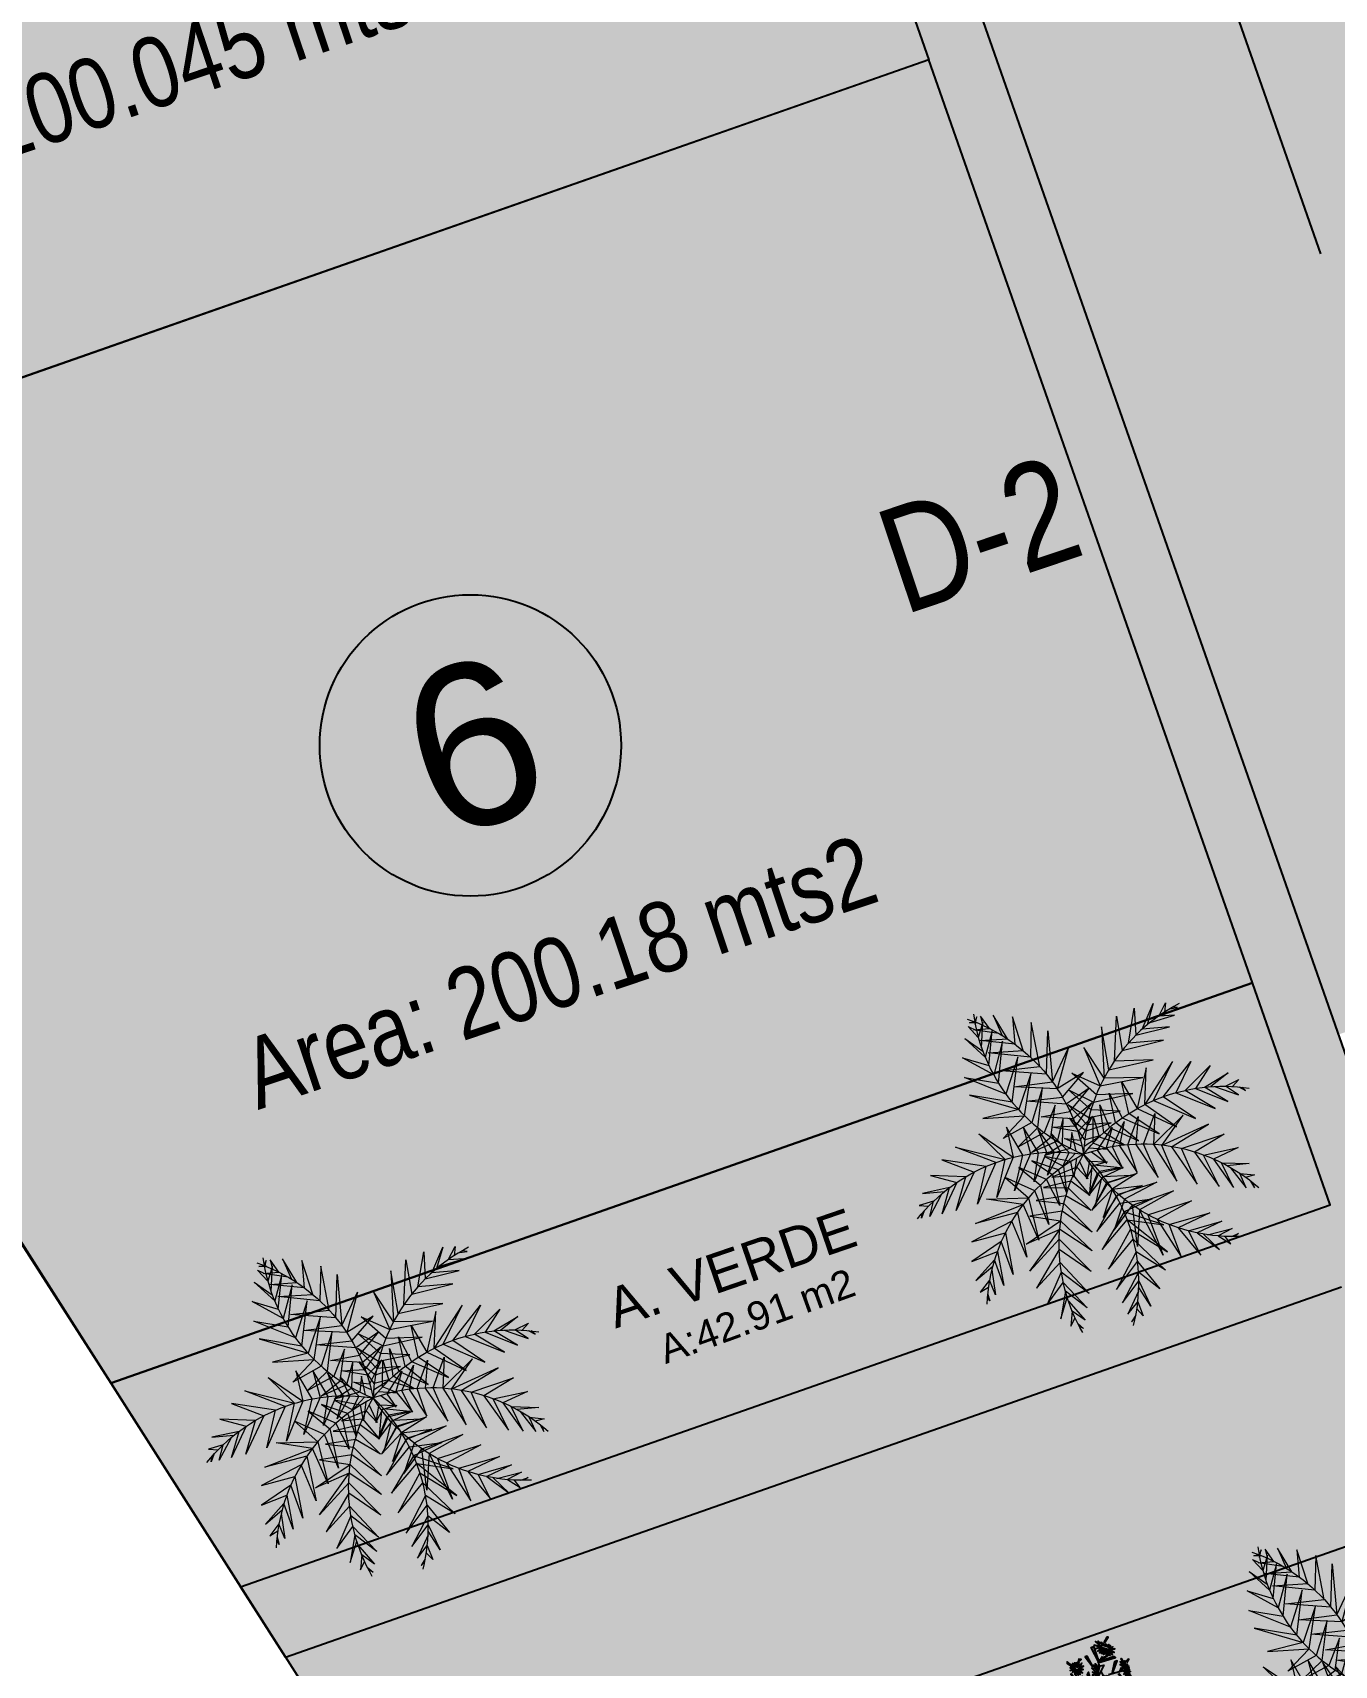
# Model space of a CAD drawing. Header units: millimetres. Extents: x 605064 to 1210630, y 1310999 to 2622410.
# Drawn here: x 605198.63 to 605214.8, y 1311110.71 to 1311130.99 of the extents above; entities that cross this region are included whole.
import ezdxf

# ---------------------------------------------------------------- set-up
doc = ezdxf.new("R2010")
doc.units = ezdxf.units.MM
for name, color, linetype in [('CVL_CUADCON_LIN', 8, 'Continuous'), ('FLORES', 7, 'Continuous'), ('MUEBLES', 1, 'Continuous'), ('PALME-1', 82, 'Continuous'), ('ROTULOS LOTES', 1, 'Continuous'), ('texto', 7, 'Continuous')]:
    doc.layers.add(name, color=color, linetype=linetype)
doc.styles.add('PUNTOS PI', font='arial.ttf', dxfattribs={"height": 2.75})
doc.styles.add('ROTULOS', font='arial.ttf', dxfattribs={"height": 3})
doc.styles.get("Standard").update_dxf_attribs({"font": 'arial.ttf'})
doc.styles.add('TSN - Arial Narrow', font='ARIALN.TTF')

# ---------------------------------------------------------------- blocks, each defined once
blk = doc.blocks.new('A$C48C97B70')
at = {"layer": 'PALME-1', "lineweight": 5}
for p, q in [((2.072, 6.54), (2.171, 6.533)), ((2.216, 6.497), (2.072, 6.54)), ((2.109, 6.384), (2.41, 6.325)), ((2.556, 6.176), (2.109, 6.384)), ((2.315, 6.6), (2.309, 6.418)), ((2.41, 6.325), (2.315, 6.6)), ((2.552, 6.547), (2.605, 6.122)), ((2.687, 6.026), (2.552, 6.547)), ((2.903, 6.407), (2.793, 5.89)), ((2.912, 5.72), (2.903, 6.407)), ((2.171, 6.148), (2.687, 6.026)), ((2.793, 5.89), (2.171, 6.148)), ((3.221, 6.198), (3.009, 5.561)), ((3.129, 5.334), (3.221, 6.198)), ((2.251, 5.877), (2.912, 5.72)), ((3.009, 5.561), (2.251, 5.877)), ((3.21, 5.152), (3.477, 5.948)), ((3.477, 5.948), (3.277, 4.976)), ((2.388, 5.472), (3.129, 5.334)), ((3.21, 5.152), (2.388, 5.472)), ((3.277, 4.976), (3.756, 5.506)), ((3.756, 5.506), (3.328, 4.818)), ((2.535, 5.1), (3.277, 4.976)), ((3.328, 4.818), (2.535, 5.1)), ((2.683, 4.767), (3.377, 4.635)), ((3.409, 4.484), (2.683, 4.767)), ((3.909, 4.977), (3.328, 4.818)), ((3.377, 4.635), (3.909, 4.977)), ((1.619, 4.431), (2.125, 3.798)), ((1.959, 3.803), (1.619, 4.431)), ((3.925, 4.65), (3.409, 4.484)), ((3.435, 4.33), (3.925, 4.65)), ((4.221, 3.864), (4.266, 4.448)), ((4.266, 4.448), (4.368, 3.915)), ((4.516, 3.959), (4.561, 4.59)), ((4.561, 4.59), (4.7, 4.004)), ((5.099, 4.709), (4.7, 4.004)), ((4.863, 4.035), (5.099, 4.709)), ((5.621, 4.675), (4.863, 4.035)), ((5.049, 4.06), (5.621, 4.675)), ((5.248, 4.076), (5.963, 4.571)), ((5.963, 4.571), (5.505, 4.079)), ((0.788, 4.157), (1.318, 3.745)), ((1.572, 3.782), (0.788, 4.157)), ((1.109, 4.315), (1.959, 3.803)), ((1.771, 3.798), (1.109, 4.315)), ((2.169, 4.399), (2.125, 3.798)), ((2.314, 3.783), (2.169, 4.399)), ((2.483, 4.305), (2.467, 3.763)), ((2.621, 3.736), (2.483, 4.305)), ((2.742, 4.179), (2.773, 3.702)), ((2.911, 3.665), (2.742, 4.179)), ((2.871, 4.392), (3.435, 4.33)), ((3.454, 4.176), (2.871, 4.392)), ((3.012, 4.138), (3.464, 4.032)), ((3.469, 3.911), (3.012, 4.138)), ((3.893, 4.364), (3.454, 4.176)), ((3.464, 4.032), (3.893, 4.364)), ((3.945, 3.747), (4.03, 4.282)), ((4.03, 4.282), (4.076, 3.806)), ((5.691, 4.07), (6.298, 4.391)), ((6.298, 4.391), (5.897, 4.047)), ((6.068, 4.019), (6.59, 4.15)), ((6.59, 4.15), (6.19, 3.993)), ((0.485, 3.926), (0.936, 3.651)), ((1.136, 3.706), (0.485, 3.926)), ((1.771, 3.798), (1.195, 3.13)), ((1.595, 3.144), (1.959, 3.803)), ((2.125, 3.798), (1.595, 3.144)), ((2.956, 4.034), (3.027, 3.628)), ((3.19, 3.57), (2.956, 4.034)), ((3.181, 3.857), (3.468, 3.739)), ((3.462, 3.617), (3.181, 3.857)), ((3.468, 3.739), (3.827, 4.113)), ((3.827, 4.113), (3.469, 3.911)), ((3.685, 3.61), (3.842, 4.104)), ((3.842, 4.104), (3.836, 3.693)), ((4.076, 3.806), (4.544, 3.399)), ((4.544, 3.399), (4.221, 3.864)), ((4.368, 3.915), (4.964, 3.413)), ((4.964, 3.413), (4.516, 3.959)), ((4.7, 4.004), (5.327, 3.442)), ((5.327, 3.442), (4.863, 4.035)), ((5.049, 4.06), (5.724, 3.492)), ((5.724, 3.492), (5.248, 4.076)), ((5.505, 4.079), (6.145, 3.565)), ((6.145, 3.565), (5.691, 4.07)), ((5.897, 4.047), (6.422, 3.625)), ((6.422, 3.625), (6.068, 4.019)), ((6.261, 3.976), (6.658, 3.683)), ((6.462, 3.919), (6.749, 3.967)), ((6.658, 3.683), (6.462, 3.919)), ((6.749, 3.967), (6.592, 3.874)), ((6.706, 3.831), (6.813, 3.725)), ((6.813, 3.725), (6.759, 3.809)), ((0.236, 3.642), (0.655, 3.551)), ((0.772, 3.596), (0.236, 3.642)), ((0.588, 3.523), (0.242, 3.171)), ((0.936, 3.651), (0.485, 3.15)), ((0.485, 3.15), (0.772, 3.596)), ((1.318, 3.745), (0.768, 3.135)), ((0.768, 3.135), (1.136, 3.706)), ((1.195, 3.13), (1.572, 3.782)), ((1.958, 3.173), (2.314, 3.783)), ((2.467, 3.763), (1.958, 3.173)), ((2.375, 3.225), (2.621, 3.736)), ((2.773, 3.702), (2.375, 3.225)), ((2.661, 3.273), (2.911, 3.665)), ((3.027, 3.628), (2.661, 3.273)), ((2.982, 3.339), (3.19, 3.57)), ((3.302, 3.524), (2.982, 3.339)), ((3.581, 3.546), (3.927, 3.415)), ((3.927, 3.415), (3.685, 3.61)), ((3.836, 3.693), (4.254, 3.401)), ((4.254, 3.401), (3.945, 3.747)), ((0.172, 3.309), (0.083, 3.188)), ((0.083, 3.188), (0.123, 3.278)), ((0.108, 3.437), (0.277, 3.37)), ((0.398, 3.434), (0.108, 3.437)), ((0.242, 3.171), (0.398, 3.434)), ((3.248, 3.258), (2.731, 3.212)), ((2.731, 3.212), (3.134, 3.129)), ((3.387, 2.981), (3.248, 3.258)), ((3.333, 3.347), (3.387, 2.981)), ((3.534, 3.189), (3.34, 2.708)), ((3.494, 3.304), (3.845, 3.186)), ((3.845, 3.186), (3.534, 3.189)), ((2.305, 2.87), (2.804, 2.657)), ((2.885, 2.79), (2.305, 2.87)), ((2.517, 3.065), (2.973, 2.919)), ((3.058, 3.034), (2.517, 3.065)), ((2.973, 2.919), (3.27, 2.374)), ((3.331, 2.658), (3.058, 3.034)), ((3.134, 3.129), (3.331, 2.658)), ((3.34, 2.708), (3.598, 3.029)), ((3.647, 2.918), (3.373, 2.451)), ((3.598, 3.029), (4.106, 2.989)), ((4.106, 2.989), (3.647, 2.918)), ((2.103, 2.613), (2.646, 2.352)), ((2.729, 2.522), (2.103, 2.613)), ((2.804, 2.657), (3.166, 1.967)), ((3.27, 2.374), (2.885, 2.79)), ((3.373, 2.451), (3.71, 2.789)), ((3.785, 2.652), (3.45, 2.173)), ((3.71, 2.789), (4.331, 2.805)), ((4.331, 2.805), (3.785, 2.652)), ((1.871, 2.113), (2.646, 2.352)), ((2.646, 2.352), (3.06, 1.619)), ((3.166, 1.967), (2.729, 2.522)), ((3.45, 2.173), (3.866, 2.519)), ((3.953, 2.391), (3.586, 1.876)), ((3.586, 1.876), (4.066, 2.239)), ((3.866, 2.519), (4.646, 2.527)), ((3.926, 1.441), (4.066, 2.239)), ((4.646, 2.527), (3.953, 2.391)), ((4.066, 2.239), (4.908, 2.274)), ((4.908, 2.274), (4.172, 2.112)), ((1.792, 1.596), (2.581, 2.199)), ((2.516, 2.023), (1.792, 1.596)), ((2.581, 2.199), (1.871, 2.113)), ((2.516, 2.023), (2.926, 1.242)), ((3.06, 1.619), (2.581, 2.199)), ((4.172, 2.112), (3.926, 1.441)), ((4.35, 1.136), (4.172, 2.112)), ((4.3, 1.974), (5.183, 1.983)), ((4.3, 1.974), (4.35, 1.136)), ((5.183, 1.983), (4.444, 1.835)), ((2.457, 1.832), (1.821, 1.24)), ((2.926, 1.242), (2.457, 1.832)), ((4.444, 1.835), (4.68, 0.999)), ((4.68, 0.999), (4.639, 1.669)), ((4.639, 1.669), (5.461, 1.659)), ((5.461, 1.659), (4.789, 1.558)), ((1.821, 1.24), (2.399, 1.582)), ((2.369, 1.398), (1.925, 0.874)), ((2.764, 0.846), (2.369, 1.398)), ((2.399, 1.582), (2.764, 0.846)), ((4.789, 1.558), (5.053, 0.924)), ((5.053, 0.924), (4.963, 1.444)), ((4.963, 1.444), (5.636, 1.437)), ((5.636, 1.437), (5.112, 1.358)), ((5.112, 1.358), (5.431, 0.925)), ((5.431, 0.925), (5.223, 1.3)), ((5.289, 1.268), (5.782, 1.241)), ((1.925, 0.874), (2.347, 1.192)), ((2.338, 1.019), (2.097, 0.538)), ((2.647, 0.589), (2.338, 1.019)), ((2.347, 1.192), (2.647, 0.589)), ((5.782, 1.241), (5.48, 1.184)), ((5.48, 1.184), (5.67, 0.964)), ((5.67, 0.964), (5.609, 1.136)), ((5.724, 1.097), (5.874, 1.11)), ((5.874, 1.11), (5.78, 1.08)), ((2.097, 0.538), (2.337, 0.894)), ((2.338, 0.821), (2.539, 0.37)), ((2.351, 0.612), (2.242, 0.343)), ((2.242, 0.343), (2.366, 0.476)), ((2.539, 0.37), (2.351, 0.612)), ((2.384, 0.355), (2.464, 0.229)), ((2.464, 0.229), (2.394, 0.298))]:
    blk.add_line(p, q, dxfattribs=at)
for points in [[(2.155, 6.219), (2.027, 6.48), (2.16, 6.356)], [(2.156, 6.01), (2.325, 6.474), (2.155, 6.219)], [(2.17, 6.478), (2.241, 6.61), (2.176, 6.535)], [(2.17, 5.812), (1.897, 6.276), (2.16, 5.937)], [(2.191, 5.641), (2.448, 6.263), (2.17, 5.812)], [(2.271, 5.255), (2.584, 6.015), (2.227, 5.436)], [(2.227, 5.436), (1.748, 5.928), (2.191, 5.641)], [(4.393, 4.884), (4.496, 5.717), (4.256, 4.754)], [(4.545, 5.014), (4.834, 5.833), (4.75, 5.166)], [(4.907, 5.267), (5.211, 5.884), (5.087, 5.37)], [(5.242, 5.447), (5.588, 5.859), (5.357, 5.498)], [(5.621, 5.597), (5.824, 5.804), (5.752, 5.637)], [(2.346, 5.01), (1.67, 5.556), (2.271, 5.255)], [(2.418, 4.824), (2.773, 5.631), (2.346, 5.01)], [(4.256, 4.754), (4.053, 5.439), (4.142, 4.634)], [(5.087, 5.37), (5.76, 5.335), (5.242, 5.447)], [(5.424, 5.526), (5.918, 5.521), (5.621, 5.597)], [(5.87, 5.669), (6.018, 5.646), (5.926, 5.682)], [(2.418, 4.824), (1.666, 5.198), (2.495, 4.652)], [(2.57, 4.504), (2.932, 5.265), (2.495, 4.652)], [(4.75, 5.166), (5.571, 5.125), (4.907, 5.267)], [(2.749, 4.211), (3.062, 4.925), (2.665, 4.34)], [(4.019, 4.489), (3.686, 5.027), (4.142, 4.634)], [(4.142, 4.634), (4.98, 4.546), (4.256, 4.754)], [(4.393, 4.884), (5.273, 4.819), (4.545, 5.014)], [(2.495, 4.652), (1.781, 4.688), (2.57, 4.504)], [(2.665, 4.34), (2.047, 4.205), (2.57, 4.504)], [(2.936, 3.961), (3.195, 4.526), (2.84, 4.084)], [(3.681, 3.983), (3.437, 4.467), (3.752, 4.108)], [(3.836, 4.239), (3.531, 4.739), (3.925, 4.367)], [(3.925, 4.367), (4.703, 4.31), (4.019, 4.489)], [(2.84, 4.084), (2.267, 3.963), (2.749, 4.211)], [(3.112, 3.763), (3.275, 4.247), (3.03, 3.852)], [(3.551, 3.72), (3.388, 4.212), (3.624, 3.876)], [(3.752, 4.108), (4.371, 4.052), (3.836, 4.239)], [(3.03, 3.852), (2.492, 3.783), (2.936, 3.961)], [(3.325, 3.56), (3.354, 3.929), (3.235, 3.642)], [(3.624, 3.876), (4.134, 3.884), (3.681, 3.983)], [(4.023, 3.434), (4.383, 3.838), (4.165, 3.413)], [(4.318, 3.383), (4.671, 3.85), (4.469, 3.347)], [(4.618, 3.304), (4.996, 3.811), (4.797, 3.243)], [(2.614, 3.199), (2.169, 3.579), (2.474, 3.131)], [(2.892, 3.311), (2.453, 3.629), (2.757, 3.26)], [(3.173, 3.397), (2.712, 3.637), (3.007, 3.35)], [(3.235, 3.642), (2.716, 3.653), (3.112, 3.763)], [(3.504, 3.607), (3.861, 3.703), (3.551, 3.72)], [(3.73, 3.458), (4.128, 3.79), (3.902, 3.447)], [(4.951, 3.181), (5.513, 3.622), (4.797, 3.243)], [(2.039, 2.865), (1.395, 3.175), (2.176, 2.959)], [(2.338, 3.057), (1.86, 3.471), (2.176, 2.959)], [(2.757, 3.26), (2.714, 2.641), (2.614, 3.199)], [(3.007, 3.35), (2.918, 2.847), (2.892, 3.311)], [(3.291, 3.426), (3.14, 3.089), (3.173, 3.397)], [(3.524, 3.316), (3.359, 2.985), (3.577, 3.207)], [(3.577, 3.207), (4.054, 3.003), (3.645, 3.048)], [(3.608, 3.461), (3.828, 3.163), (3.73, 3.458)], [(3.902, 3.447), (4.096, 2.975), (4.023, 3.434)], [(4.165, 3.413), (4.34, 2.817), (4.318, 3.383)], [(4.469, 3.347), (4.701, 2.603), (4.618, 3.304)], [(4.797, 3.243), (5.023, 2.432), (4.951, 3.181)], [(5.122, 3.102), (5.935, 3.312), (4.951, 3.181)], [(1.889, 2.751), (1.05, 2.782), (2.039, 2.865)], [(2.176, 2.959), (2.13, 2.118), (2.039, 2.865)], [(2.474, 3.131), (2.407, 2.354), (2.338, 3.057)], [(3.645, 3.048), (3.314, 2.661), (3.689, 2.935)], [(3.689, 2.935), (4.213, 2.799), (3.735, 2.799)], [(5.122, 3.102), (5.384, 2.259), (5.298, 3.008)], [(5.298, 3.008), (6.166, 3.04), (5.516, 2.873)], [(5.516, 2.873), (5.778, 2.094), (5.667, 2.764)], [(1.737, 2.622), (0.883, 2.467), (1.554, 2.443)], [(1.889, 2.751), (1.814, 1.872), (1.737, 2.622)], [(3.735, 2.799), (3.284, 2.372), (3.778, 2.649)], [(3.778, 2.649), (4.355, 2.548), (3.815, 2.498)], [(5.667, 2.764), (6.352, 2.708), (5.829, 2.634)], [(5.829, 2.634), (6.043, 1.995), (5.957, 2.518)], [(1.429, 2.305), (0.772, 2.102), (1.299, 2.143)], [(1.554, 2.443), (1.465, 1.626), (1.429, 2.305)], [(3.815, 2.498), (3.259, 1.952), (3.845, 2.347)], [(3.845, 2.347), (4.468, 2.241), (3.872, 2.159)], [(5.957, 2.518), (6.468, 2.348), (6.047, 2.431)], [(6.097, 2.378), (6.274, 1.917), (6.236, 2.221)], [(6.236, 2.221), (6.503, 2.108), (6.321, 2.114)], [(1.198, 2.002), (0.737, 1.726), (1.13, 1.897)], [(1.299, 2.143), (1.227, 1.473), (1.198, 2.002)], [(3.872, 2.159), (3.253, 1.588), (3.887, 1.994)], [(3.887, 1.994), (4.536, 1.694), (3.872, 2.159)], [(3.895, 1.806), (4.452, 1.178), (3.887, 1.994)], [(6.394, 2.016), (6.426, 1.87), (6.427, 1.969)], [(0.99, 1.652), (0.753, 1.484), (0.93, 1.529)], [(1.092, 1.835), (1.018, 1.347), (0.99, 1.652)], [(3.895, 1.806), (3.264, 1.188), (3.891, 1.606)], [(3.891, 1.606), (4.315, 0.848), (3.87, 1.351)], [(0.88, 1.418), (0.879, 1.268), (0.858, 1.364)], [(3.87, 1.351), (3.296, 0.762), (3.843, 1.166)], [(3.8, 0.963), (3.329, 0.481), (3.756, 0.796)], [(3.843, 1.166), (4.104, 0.531), (3.8, 0.963)], [(3.756, 0.796), (3.836, 0.264), (3.718, 0.676)], [(3.694, 0.607), (3.365, 0.24), (3.618, 0.413)], [(3.618, 0.413), (3.639, 0.123), (3.562, 0.288)], [(3.507, 0.179), (3.392, 0.083), (3.48, 0.128)]]:
    blk.add_lwpolyline(points, dxfattribs=at)
for centre, start, end in [((5.589, 6.144), 171.0105, 231.4464), ((6.694, 2.334), 100.4762, 160.9122), ((4.041, 0.074), 99.9493, 160.3853), ((0.46, 1.763), 329.1163, 29.5523), ((3.594, 0.025), 32.0006, 92.4366)]:
    blk.add_arc(centre, 3.435, start, end, dxfattribs=at)
at = {"layer": 'PALME-1', "lineweight": 5, "extrusion": (0, 0, -1)}
for centre, major_axis, start_param, end_param in [((0.035, 3.843), (2.429, 2.429), -0.156897, 0.89791), ((5.421, 0.645), (-2.429, 2.429), 0.173647, 1.228454), ((1.947, 0.368), (-2.429, 2.429), 0.182844, 1.237651), ((5.771, 0.927), (2.429, 2.429), 3.700109, 4.754916), ((6.759, 4.372), (-2.429, 2.429), 4.173367, 5.228174)]:
    blk.add_ellipse(centre, major_axis=major_axis, ratio=1, start_param=start_param, end_param=end_param, dxfattribs=at)
blk = doc.blocks.new('FLORES-1')
at = {"color": 86, "linetype": 'Continuous'}
for p, q in [((0.05, 0.385), (0.045, 0.422)), ((0.05, 0.382), (0.061, 0.281)), ((0.054, 0.385), (0.068, 0.419)), ((0.23, 0.294), (0.188, 0.231)), ((-0.188, 0.272), (-0.183, 0.181)), ((-0.183, 0.181), (-0.159, 0.155)), ((-0.159, 0.155), (-0.182, 0.283)), ((0.056, 0.146), (-0.002, 0.01)), ((-0.141, 0.099), (-0.027, -0.013)), ((-0.074, 0.088), (-0.105, 0.101)), ((-0.064, 0.077), (-0.101, 0.09)), ((0.168, 0.017), (0.07, -0.012)), ((0.168, 0.017), (0.196, 0.029))]:
    blk.add_line(p, q, dxfattribs=at)
at = {"color": 1, "linetype": 'Continuous'}
for p, q in [((-0.183, 0.183), (-0.196, 0.169)), ((0.056, 0.146), (0.064, 0.192)), ((0.069, 0.177), (0.069, 0.199))]:
    blk.add_line(p, q, dxfattribs=at)
for points in [[(0.084, 0.441), (0.152, 0.44), (0.085, 0.447), (0.124, 0.455), (0.072, 0.453), (0.087, 0.468), (0.06, 0.456), (0.064, 0.474), (0.051, 0.456), (0.05, 0.474), (0.045, 0.457), (0.036, 0.47), (0.04, 0.457), (0.023, 0.465), (0.033, 0.457), (0.015, 0.47), (0.017, 0.454), (-0.001, 0.459), (0.011, 0.451), (-0.017, 0.462), (-0.001, 0.45), (-0.035, 0.448), (-0.004, 0.442), (-0.047, 0.437), (0.006, 0.44), (-0.037, 0.419), (0.016, 0.439), (-0.004, 0.418), (0.022, 0.443), (0.016, 0.409), (0.033, 0.442), (0.036, 0.418), (0.042, 0.442), (0.05, 0.41), (0.048, 0.441), (0.076, 0.417), (0.065, 0.439), (0.107, 0.412), (0.074, 0.44), (0.127, 0.42), (0.089, 0.442)], [(-0.157, 0.318), (-0.107, 0.327), (-0.161, 0.329), (-0.128, 0.346), (-0.163, 0.335), (-0.148, 0.355), (-0.167, 0.338), (-0.169, 0.36), (-0.176, 0.339), (-0.18, 0.36), (-0.181, 0.338), (-0.191, 0.359), (-0.192, 0.336), (-0.209, 0.354), (-0.2, 0.336), (-0.227, 0.342), (-0.209, 0.328), (-0.239, 0.333), (-0.212, 0.32), (-0.244, 0.321), (-0.209, 0.317), (-0.238, 0.301), (-0.202, 0.317), (-0.228, 0.286), (-0.194, 0.311), (-0.202, 0.277), (-0.182, 0.31), (-0.176, 0.275), (-0.173, 0.31), (-0.152, 0.282), (-0.163, 0.32), (-0.123, 0.296), (-0.161, 0.315)], [(0.271, 0.347), (0.243, 0.307), (0.28, 0.334), (0.258, 0.297), (0.289, 0.324), (0.268, 0.282), (0.294, 0.316), (0.29, 0.273), (0.305, 0.315), (0.317, 0.258), (0.315, 0.304), (0.35, 0.265), (0.327, 0.307), (0.374, 0.287), (0.344, 0.313), (0.369, 0.309), (0.332, 0.326), (0.352, 0.33), (0.324, 0.336), (0.331, 0.347), (0.316, 0.346), (0.319, 0.362), (0.304, 0.362), (0.306, 0.384), (0.293, 0.373), (0.294, 0.392), (0.278, 0.386), (0.273, 0.409), (0.265, 0.386), (0.251, 0.419), (0.262, 0.377), (0.224, 0.401), (0.259, 0.375), (0.21, 0.378), (0.259, 0.367), (0.215, 0.357), (0.268, 0.358), (0.22, 0.342), (0.271, 0.351), (0.226, 0.329), (0.266, 0.341)], [(-0.161, 0.17), (-0.138, 0.187), (-0.16, 0.156), (-0.125, 0.173), (-0.153, 0.149), (-0.107, 0.154), (-0.149, 0.14), (-0.102, 0.131), (-0.151, 0.128), (-0.104, 0.11), (-0.151, 0.116), (-0.105, 0.094), (-0.159, 0.11), (-0.131, 0.072), (-0.17, 0.108), (-0.151, 0.054), (-0.173, 0.105), (-0.174, 0.045), (-0.182, 0.107), (-0.196, 0.04), (-0.198, 0.11), (-0.221, 0.046), (-0.215, 0.11), (-0.243, 0.051), (-0.228, 0.109), (-0.27, 0.068), (-0.238, 0.119), (-0.29, 0.093), (-0.248, 0.129), (-0.305, 0.123), (-0.257, 0.144), (-0.311, 0.148), (-0.257, 0.153), (-0.304, 0.169), (-0.253, 0.161), (-0.287, 0.186), (-0.248, 0.17), (-0.262, 0.201), (-0.24, 0.176), (-0.237, 0.213), (-0.23, 0.179), (-0.217, 0.217), (-0.218, 0.176), (-0.199, 0.215), (-0.205, 0.178), (-0.188, 0.215), (-0.195, 0.173)], [(-0.177, 0.172), (-0.183, 0.168), (-0.179, 0.175)], [(-0.169, 0.164), (-0.172, 0.161), (-0.169, 0.165)], [(-0.166, 0.196), (-0.161, 0.206), (-0.167, 0.2)], [(-0.161, 0.176), (-0.147, 0.195), (-0.163, 0.183)], [(0.079, 0.181), (0.071, 0.145), (0.07, 0.173)], [(0.081, 0.193), (0.082, 0.199), (0.083, 0.195)], [(0.099, 0.195), (0.086, 0.154), (0.085, 0.185)], [(0.149, 0.231), (0.179, 0.239), (0.147, 0.224), (0.194, 0.21), (0.144, 0.217), (0.19, 0.193), (0.15, 0.195), (0.17, 0.167), (0.12, 0.192), (0.135, 0.159), (0.112, 0.2), (0.11, 0.152), (0.101, 0.196)], [(0.225, 0.069), (0.258, 0.082), (0.237, 0.065), (0.264, 0.069), (0.237, 0.056), (0.266, 0.058), (0.237, 0.05), (0.272, 0.045), (0.243, 0.04), (0.273, 0.027), (0.245, 0.035), (0.257, 0.006), (0.236, 0.028), (0.245, -0.007), (0.232, 0.025), (0.222, -0.015), (0.224, 0.023), (0.2, -0.002), (0.211, 0.024), (0.176, 0.009), (0.206, 0.034), (0.159, 0.034), (0.197, 0.043), (0.157, 0.052), (0.192, 0.054), (0.163, 0.077), (0.196, 0.063), (0.188, 0.095), (0.202, 0.068), (0.213, 0.106), (0.218, 0.075), (0.244, 0.104), (0.229, 0.067)]]:
    blk.add_lwpolyline(points, dxfattribs=at)
at = {"color": 50, "linetype": 'Continuous'}
for points in [[(0.043, 0.454), (0.04, 0.455), (0.029, 0.455), (0.02, 0.453), (0.007, 0.451), (-0.004, 0.448), (-0.008, 0.445), (-0.004, 0.442), (0.015, 0.441), (0.033, 0.442), (0.055, 0.441), (0.069, 0.441), (0.084, 0.443), (0.081, 0.452), (0.067, 0.455), (0.053, 0.455), (0.039, 0.453)], [(-0.161, 0.317), (-0.16, 0.319), (-0.16, 0.324), (-0.162, 0.328), (-0.169, 0.335), (-0.171, 0.336), (-0.182, 0.337), (-0.192, 0.335), (-0.203, 0.327), (-0.207, 0.32), (-0.204, 0.314), (-0.198, 0.311), (-0.188, 0.312), (-0.178, 0.313), (-0.167, 0.315), (-0.159, 0.317)], [(0.278, 0.38), (0.271, 0.381), (0.263, 0.378), (0.262, 0.372), (0.268, 0.362), (0.275, 0.351), (0.288, 0.337), (0.301, 0.321), (0.317, 0.307), (0.326, 0.313), (0.322, 0.329), (0.315, 0.34), (0.307, 0.35), (0.294, 0.366), (0.28, 0.377)], [(0.117, 0.232), (0.11, 0.234), (0.1, 0.236), (0.088, 0.236), (0.074, 0.234), (0.063, 0.228), (0.054, 0.219), (0.051, 0.211), (0.054, 0.204), (0.063, 0.201), (0.08, 0.2), (0.086, 0.199)], [(0.104, 0.197), (0.108, 0.196), (0.124, 0.195), (0.137, 0.199), (0.144, 0.211), (0.139, 0.22), (0.136, 0.222)], [(0.231, 0.049), (0.23, 0.053), (0.227, 0.057), (0.219, 0.062), (0.207, 0.062), (0.2, 0.056), (0.204, 0.049), (0.207, 0.041), (0.214, 0.031), (0.224, 0.03), (0.232, 0.031), (0.237, 0.039), (0.234, 0.048), (0.23, 0.052)]]:
    blk.add_lwpolyline(points, dxfattribs=at)
at = {"color": 86, "linetype": 'Continuous'}
for points in [[(0.102, 0.471), (0.12, 0.499), (0.122, 0.485), (0.114, 0.464)], [(-0.219, 0.287), (-0.27, 0.256), (-0.269, 0.243), (-0.208, 0.289)], [(-0.217, 0.356), (-0.235, 0.368), (-0.251, 0.364), (-0.223, 0.355)], [(-0.17, 0.299), (-0.144, 0.266), (-0.019, -0.02)], [(-0.136, 0.247), (-0.09, 0.317), (-0.09, 0.296), (-0.132, 0.248)], [(0.062, 0.261), (-0.009, 0.344), (-0.042, 0.357), (0.067, 0.244)], [(0.041, 0.367), (-0.039, 0.398), (-0.032, 0.385), (0.038, 0.363)], [(0.078, 0.41), (0.053, 0.382)], [(0.06, 0.318), (0.146, 0.399), (0.146, 0.372), (0.056, 0.312)], [(0.194, 0.245), (0.178, 0.395), (0.192, 0.388), (0.198, 0.257), (0.217, 0.334), (0.218, 0.299), (0.203, 0.259)], [(0.333, 0.356), (0.368, 0.404), (0.371, 0.393), (0.338, 0.35)], [(-0.3, 0.135), (-0.385, 0.181), (-0.363, 0.19), (-0.305, 0.159)], [(-0.104, 0.181), (-0.069, 0.258), (-0.065, 0.242), (-0.102, 0.175)], [(-0.071, 0.106), (-0.022, 0.181), (-0.019, 0.155), (-0.068, 0.101)], [(0.024, 0.093), (-0.016, 0.254), (-0.03, 0.244), (0.026, 0.082)], [(0.062, 0.168), (0.163, 0.241), (0.154, 0.275), (0.06, 0.167)], [(0.179, 0.183), (0.282, 0.17), (0.286, 0.151), (0.178, 0.18)], [(0.196, 0.245), (0.339, 0.231), (0.342, 0.253), (0.198, 0.247)], [(-0.223, 0.04), (-0.262, -0.01), (-0.273, -0.009), (-0.233, 0.049)], [(-0.078, 0.029), (-0.159, 0.014), (-0.167, 0.003), (-0.073, 0.029)], [(0.004, -0.008), (-0.032, 0.064), (-0.046, 0.045), (0.001, -0.001)], [(-0.003, 0.006), (0.12, -0.041), (0.116, -0.073), (0.006, -0.002)], [(0, 0.014), (0.133, 0.064), (0.132, 0.042), (0.004, 0.013)], [(0.044, 0.117), (0.149, 0.129), (0.134, 0.111), (0.045, 0.114)], [(0.129, 0.002), (0.184, -0.022), (0.193, -0.017), (0.134, 0.002)], [(0.262, 0.015), (0.304, -0.01), (0.288, -0.016), (0.26, 0.004)], [(0.264, 0.078), (0.276, 0.111), (0.287, 0.094), (0.268, 0.079)], [(-0.019, -0.02), (-0.132, -0.038), (-0.144, -0.059), (-0.021, -0.02)], [(0.01, -0.004), (-0.054, -0.123), (-0.011, -0.107), (0.004, -0.008)], [(0.006, -0.002), (0.047, -0.107), (0.08, -0.101), (0.01, -0.004)]]:
    blk.add_lwpolyline(points, dxfattribs=at)
at = {"color": 50, "linetype": 'Continuous'}
blk.add_lwpolyline([(-0.175, 0.155), (-0.175, 0.155), (-0.179, 0.155), (-0.183, 0.156), (-0.186, 0.157), (-0.188, 0.159), (-0.19, 0.16), (-0.192, 0.161), (-0.195, 0.162), (-0.205, 0.167), (-0.215, 0.171), (-0.232, 0.17), (-0.243, 0.162), (-0.249, 0.153), (-0.246, 0.139), (-0.236, 0.123), (-0.222, 0.119), (-0.202, 0.116), (-0.186, 0.113), (-0.165, 0.111), (-0.156, 0.13), (-0.161, 0.146)], close=True, dxfattribs=at)
blk = doc.blocks.new('arbusto5')
at = {"layer": 'FLORES'}
blk.add_blockref('FLORES-1', (0.144, 0.059), dxfattribs=at)

msp = doc.modelspace()

# ---------------------------------------------------------------- hatches: boundary and pattern name
at = {"true_color": 0x636466}
h = msp.add_hatch(color=251, dxfattribs=at)
h.dxf.hatch_style = 1
h.paths.add_polyline_path([(605203.232, 1311149.283), (605206.318, 1311140.478), (605209.763, 1311130.65), (605213.781, 1311119.184), (605214.747, 1311116.427), (605201.209, 1311111.683), (605201.767, 1311110.808), (605214.889, 1311115.407, 0.411644), (605215.475, 1311116.762), (605204.04, 1311149.388, 0.406373), (605202.506, 1311150.087), (605200.921, 1311149.532, -0.4159), (605199.659, 1311149.992), (605193.631, 1311167.121), (605192.876, 1311166.846), (605196.208, 1311157.417), (605199.515, 1311147.98)])
at = {"true_color": 0xebebeb}
h = msp.add_hatch(color=7, dxfattribs=at)
h.dxf.hatch_style = 1
h.paths.add_polyline_path([(605210.355, 1311149.518), (605204.691, 1311147.533), (605214.851, 1311118.542), (605220.516, 1311120.527)])
h.paths.add_polyline_path([(605212.372, 1311137.984), (605215.359, 1311129.617), (605216.255, 1311129.936), (605213.268, 1311138.304)], flags=24)
at = {"true_color": 0xafd9aa}
h = msp.add_hatch(color=9, dxfattribs=at)
h.dxf.hatch_style = 1
h.paths.add_polyline_path([(605206.318, 1311140.478), (605186.988, 1311133.702), (605190.075, 1311128.963, -0.595438), (605190.896, 1311128.518, -0.254092), (605190.654, 1311128.072), (605192.829, 1311124.72), (605209.763, 1311130.65)])
h = msp.add_hatch(color=9, dxfattribs=at)
h.dxf.hatch_style = 1
h.paths.add_polyline_path([(605209.763, 1311130.65), (605192.851, 1311124.723), (605195.098, 1311121.222), (605196.675, 1311118.792, -0.594779), (605197.495, 1311118.346, -0.256274), (605197.249, 1311117.898), (605199.597, 1311114.213), (605213.781, 1311119.184)])
at = {"true_color": 0xebebeb}
h = msp.add_hatch(color=7, dxfattribs=at)
h.dxf.hatch_style = 1
h.paths.add_polyline_path([(605235.658, 1311122.69), (605222.457, 1311118.062, -0.39324), (605221.164, 1311118.676), (605215.5, 1311116.691, -0.39076), (605214.889, 1311115.407), (605201.767, 1311110.808), (605203.455, 1311108.158), (605208.03, 1311109.762), (605208.974, 1311110.092), (605215.103, 1311112.241, -0.414723), (605216.38, 1311111.631), (605216.906, 1311110.129, -0.415935), (605216.295, 1311108.849), (605211.087, 1311107.023), (605208.256, 1311106.03), (605205.44, 1311105.043), (605205.508, 1311104.936), (605207.127, 1311102.396), (605238.871, 1311113.526)])
h.paths.add_polyline_path([(605235.151, 1311117.896, -1), (605235.482, 1311116.953), (605224.68, 1311113.166, -1), (605224.349, 1311114.109)], flags=16)
h.paths.add_polyline_path([(605203.902, 1311109.281), (605204.037, 1311108.997), (605203.2, 1311109.544), (605203.306, 1311110.537), (605203.441, 1311110.253), (605203.603, 1311110.331), (605204.065, 1311109.358)], flags=16)
h.paths.add_polyline_path([(605204.604, 1311109.49), (605204.081, 1311110.687), (605203.743, 1311110.54), (605204.265, 1311109.342)], flags=24)
h.paths.add_polyline_path([(605206.398, 1311104.468), (605207.14, 1311102.929), (605207.462, 1311103.084), (605206.719, 1311104.623)], flags=24)
at = {"true_color": 0xf8f6af}
h = msp.add_hatch(color=51, dxfattribs=at)
h.dxf.hatch_style = 1
h.paths.add_polyline_path([(605213.781, 1311119.184), (605199.597, 1311114.213), (605201.209, 1311111.683), (605214.747, 1311116.427)])
h.paths.add_polyline_path([(605206.484, 1311114.238), (605209.042, 1311115.162), (605208.793, 1311115.851), (605206.235, 1311114.927)], flags=24)
h.paths.add_polyline_path([(605205.854, 1311114.599), (605209.126, 1311115.721), (605208.796, 1311116.681), (605205.525, 1311115.559)], flags=24)
h = msp.add_hatch(color=51, dxfattribs=at)
h.dxf.hatch_style = 1
h.paths.add_polyline_path([(605208.974, 1311110.092), (605209.317, 1311109.095), (605210.256, 1311109.437), (605211.087, 1311107.023), (605216.295, 1311108.849, 0.412416), (605216.91, 1311110.118), (605216.38, 1311111.631, 0.414723), (605215.103, 1311112.241)])
h.paths.add_polyline_path([(605210.862, 1311108.319), (605213.675, 1311109.338), (605213.4, 1311110.096), (605210.588, 1311109.077)], flags=24)

# ---------------------------------------------------------------- linework, layer by layer
for p, q in [((605215.5, 1311116.691), (605204.04, 1311149.388)), ((605212.984, 1311132.929), (605214.629, 1311128.238)), ((605209.763, 1311130.65), (605192.831, 1311124.716)), ((605201.767, 1311110.808), (605214.889, 1311115.407)), ((605208.974, 1311110.092), (605215.103, 1311112.241)), ((605201.767, 1311110.808), (605201.209, 1311111.683))]:
    msp.add_line(p, q)
msp.add_lwpolyline([(605218.869, 1311085), (605212.108, 1311094.578), (605196.964, 1311118.346), (605190.365, 1311128.518), (605183.171, 1311139.56), (605168.864, 1311161.615), (605165.485, 1311169.584), (605169.112, 1311171.475), (605179.052, 1311174.09), (605197.043, 1311177.415), (605219.855, 1311182.032), (605248.79, 1311187.096), (605279.516, 1311192.781), (605286.467, 1311168.792), (605298.66, 1311128.427), (605303.375, 1311113.224), (605268.715, 1311101.683), (605261.425, 1311099.323), (605245.514, 1311093.947)], close=True)
at = {"color": 4}
msp.add_lwpolyline([(605218.869, 1311085), (605212.108, 1311094.578), (605196.964, 1311118.346), (605190.365, 1311128.518), (605183.171, 1311139.56), (605168.864, 1311161.615), (605165.485, 1311169.584), (605169.112, 1311171.475), (605179.052, 1311174.09), (605197.043, 1311177.415), (605219.855, 1311182.032), (605248.79, 1311187.096), (605279.516, 1311192.781), (605286.467, 1311168.792), (605298.66, 1311128.427), (605303.375, 1311113.224), (605268.715, 1311101.683), (605261.425, 1311099.323), (605245.514, 1311093.947)], close=True, dxfattribs=at)
for points in [[(605209.763, 1311130.65), (605192.831, 1311124.716), (605190.365, 1311128.518), (605186.987, 1311133.702), (605206.318, 1311140.478), (605209.763, 1311130.65)], [(605213.781, 1311119.184), (605199.597, 1311114.213), (605201.209, 1311111.683), (605214.747, 1311116.427), (605213.781, 1311119.184)]]:
    msp.add_lwpolyline(points)
at = {"color": 1}
msp.add_circle((605204.066, 1311122.132), 1.872, dxfattribs=at)
at = {"layer": 'CVL_CUADCON_LIN', "color": 18, "ltscale": 0.5, "true_color": 0x000000, "flags": 128}
msp.add_lwpolyline([(605213.781, 1311119.184), (605209.763, 1311130.65), (605192.848, 1311124.727), (605199.597, 1311114.213), (605213.781, 1311119.184)], dxfattribs=at)

# ---------------------------------------------------------------- block references
at = {"layer": 'MUEBLES', "linetype": 'Continuous', "xscale": -1.417112015813753, "yscale": 1.417112015653547, "zscale": 1.417112015818895, "rotation": 292.0945269993258}
msp.add_blockref('arbusto5', (605211.655, 1311110.137), dxfattribs=at)
at = {"layer": 'PALME-1', "xscale": -0.6407901816258526, "yscale": 0.6407901816258526, "zscale": 0.6407901816258526, "rotation": 61.92829961941003}
for p in [(605214.679, 1311117.961), (605205.852, 1311114.934), (605218.213, 1311111.341)]:
    msp.add_blockref('A$C48C97B70', p, dxfattribs=at)

# ---------------------------------------------------------------- texts
at = {"color": 0, "linetype": 'Continuous', "lineweight": 25, "ltscale": 0.1, "attachment_point": 1, "rotation": 18.5755, "style": 'TSN - Arial Narrow'}
for s, insert, char_height, width in [('\\pi-2.62211,l4.37019,t4.37019;Area: 200.045 mts2', (605193.716, 1311128.796), 0.87404, 14.13316), ('D-2', (605209.03, 1311124.991), 1.3111, 21.19973), ('\\pi-2.62211,l4.37019,t4.37019;Area: 200.18 mts2', (605199.492, 1311117.875), 0.87404, 14.13316)]:
    msp.add_mtext(s, dxfattribs=dict(at, insert=insert, char_height=char_height, width=width))
at = {"color": 30, "true_color": 0xf26722, "insert": (605207.306, 1311115.641), "char_height": 0.4925, "width": 4.64313, "attachment_point": 5, "rotation": 18.9389}
msp.add_mtext('A. VERDE', dxfattribs=at)
at = {"color": 5, "insert": (605207.625, 1311115.043), "char_height": 0.35564, "attachment_point": 5, "rotation": 19.8701}
msp.add_mtext('{\\C7;A:42.91 m2}', dxfattribs=at)
at = {"layer": 'ROTULOS LOTES', "color": 18, "true_color": 0x000000, "style": 'ROTULOS'}
msp.add_text('6', height=2.014, rotation=18.5755, dxfattribs=at).set_placement((605203.676, 1311120.935))
at = {"layer": 'texto', "color": 0, "style": 'PUNTOS PI'}
msp.add_text('CALLE SECUNDARIA', height=0.61305, rotation=289.6462, dxfattribs=at).set_placement((605212.585, 1311137.892))

doc.saveas('drawing.dxf')
